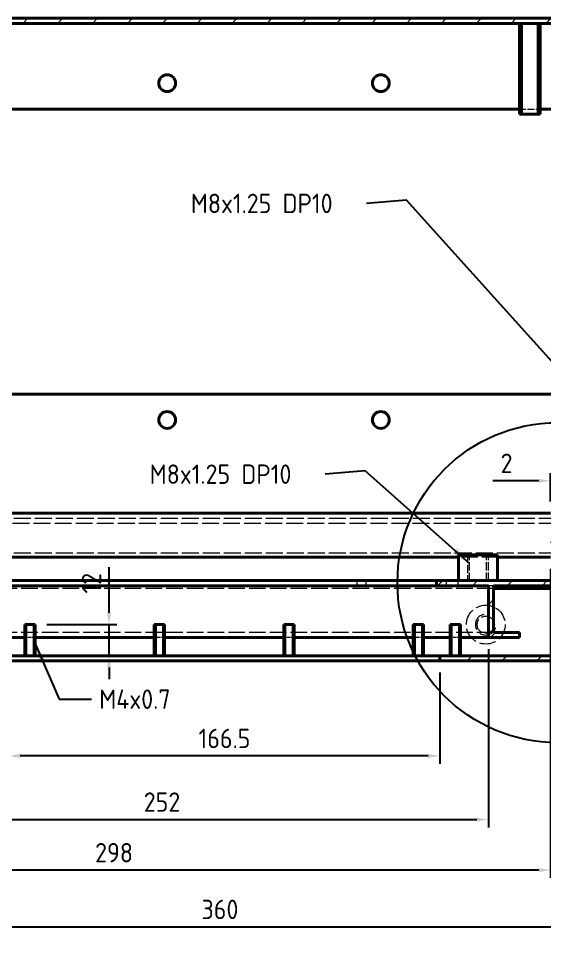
# Model space of a CAD drawing. Header units: millimetres. Extents: x 0 to 2523, y 0 to 1782.
# Drawn here: x 2107.4 to 2310.7, y 491.2 to 844.9 of the extents above; entities that cross this region are included whole.
import ezdxf

# ---------------------------------------------------------------- set-up
doc = ezdxf.new("R2010")
doc.units = ezdxf.units.MM
doc.header["$LTSCALE"] = 3
doc.linetypes.add('DASHED', pattern=[0.2067, 0.1654, -0.0413])
for name, color, linetype, lineweight in [('가려진 것(ISO)', 2, 'DASHED', 18), ('가시적인 것(ISO)', 3, 'Continuous', 40), ('가시적인 좁은 것(ISO)', 3, 'Continuous', 35), ('기호(ISO)', 5, 'Continuous', 25), ('상세 경계(JIS)', 7, 'Continuous', 25), ('치수(ISO)', 2, 'Continuous', 25), ('해치(ISO)', 7, 'Continuous', 18)]:
    doc.layers.add(name, color=color, linetype=linetype, lineweight=lineweight)
doc.styles.add('부품번호텍스트_PSTEK_POSCO', font='isocp.shx')
doc.styles.add('치수 텍스트_PSTEK_POSCO', font='isocp.shx')
doc.dimstyles.new('치수_PSTEK_POSCO', dxfattribs={"dimscale": 3, "dimtxt": 2.5, "dimasz": 1.5, "dimexe": 1, "dimexo": 1.5, "dimgap": 1, "dimtad": 1, "dimrnd": 1e-08, "dimdsep": 46, "dimtxsty": '치수 텍스트_PSTEK_POSCO', "dimcen": 0.09, "dimdle": 10, "dimclrd": 7, "dimclre": 7, "dimclrt": 2, "dimadec": 1, "dimazin": 2, "dimtfac": 1, "dimtmove": 0, "dimatfit": 3, "dimfxl": 0, "dimtolj": 1, "dimlwd": -1, "dimlwe": -1, "dimarcsym": 0})
doc.dimstyles.new('치수_PSTEK_POSCO$7', dxfattribs={"dimscale": 3, "dimtxt": 2.5, "dimasz": 2.5, "dimexe": 1, "dimexo": 1.5, "dimgap": 1, "dimtad": 1, "dimrnd": 1e-08, "dimdsep": 46, "dimtxsty": '치수 텍스트_PSTEK_POSCO', "dimcen": 0.09, "dimdle": 10, "dimclrd": 7, "dimclre": 7, "dimclrt": 2, "dimadec": 1, "dimazin": 2, "dimtfac": 1, "dimtmove": 0, "dimatfit": 3, "dimfxl": 0, "dimtolj": 1, "dimlwd": -1, "dimlwe": -1, "dimarcsym": 0})

# ---------------------------------------------------------------- blocks, each defined once
blk = doc.blocks.new('*D37')
at = {"layer": 'Defpoints', "color": 0, "transparency": 16777216}
for p in [(2312.91, 666.4), (2312.91, 653.88), (2314.91, 651.88)]:
    blk.add_point(p, dxfattribs=at)
at = {"layer": '치수(ISO)', "color": 7, "transparency": 16777216}
for p, q in [((2312.91, 658.38), (2312.91, 669.4)), ((2314.91, 656.38), (2314.91, 669.4)), ((2308.41, 666.4), (2290.64, 666.4)), ((2314.91, 666.4), (2312.91, 666.4)), ((2319.41, 666.4), (2323.91, 666.4))]:
    blk.add_line(p, q, dxfattribs=at)
for points in [[(2308.41, 667.15), (2308.41, 665.65), (2312.91, 666.4)], [(2319.41, 667.15), (2319.41, 665.65), (2314.91, 666.4)]]:
    blk.add_solid(points, dxfattribs=at)
at = {"layer": '치수(ISO)', "color": 2, "transparency": 16777216, "insert": (2293.64, 673.15), "char_height": 7.5, "attachment_point": 4, "style": '치수 텍스트_PSTEK_POSCO'}
blk.add_mtext('\\A1;2', dxfattribs=at)
blk = doc.blocks.new('*D96')
at = {"layer": 'Defpoints', "color": 0, "transparency": 16777216}
for p in [(2103.66, 596.88), (2270.16, 596.88), (2103.66, 560.22)]:
    blk.add_point(p, dxfattribs=at)
at = {"layer": '치수(ISO)', "color": 7, "transparency": 16777216}
for p, q in [((2103.66, 592.38), (2103.66, 557.22)), ((2270.16, 592.38), (2270.16, 557.22)), ((2265.66, 560.22), (2108.16, 560.22))]:
    blk.add_line(p, q, dxfattribs=at)
for points in [[(2108.16, 560.97), (2108.16, 559.47), (2103.66, 560.22)], [(2265.66, 560.97), (2265.66, 559.47), (2270.16, 560.22)]]:
    blk.add_solid(points, dxfattribs=at)
at = {"layer": '치수(ISO)', "color": 2, "transparency": 16777216, "insert": (2177, 566.97), "char_height": 7.5, "attachment_point": 4, "style": '치수 텍스트_PSTEK_POSCO'}
blk.add_mtext('\\A1;166.5', dxfattribs=at)
blk = doc.blocks.new('*D97')
at = {"layer": 'Defpoints', "color": 0, "transparency": 16777216}
for p in [(2036.91, 605.88), (2288.91, 605.88), (2288.91, 535.65)]:
    blk.add_point(p, dxfattribs=at)
at = {"layer": '치수(ISO)', "color": 7, "transparency": 16777216}
for p, q in [((2036.91, 601.38), (2036.91, 532.65)), ((2288.91, 601.38), (2288.91, 532.65)), ((2041.41, 535.65), (2284.41, 535.65))]:
    blk.add_line(p, q, dxfattribs=at)
for points in [[(2041.41, 536.4), (2041.41, 534.9), (2036.91, 535.65)], [(2284.41, 536.4), (2284.41, 534.9), (2288.91, 535.65)]]:
    blk.add_solid(points, dxfattribs=at)
at = {"layer": '치수(ISO)', "color": 2, "transparency": 16777216, "insert": (2155.84, 542.4), "char_height": 7.5, "attachment_point": 4, "style": '치수 텍스트_PSTEK_POSCO'}
blk.add_mtext('\\A1;252', dxfattribs=at)
blk = doc.blocks.new('*D98')
at = {"layer": 'Defpoints', "color": 0, "transparency": 16777216}
for p in [(2014.91, 638.48), (2312.91, 636.88), (2014.91, 516.13)]:
    blk.add_point(p, dxfattribs=at)
at = {"layer": '치수(ISO)', "color": 7, "transparency": 16777216}
for p, q in [((2014.91, 633.98), (2014.91, 513.13)), ((2312.91, 632.38), (2312.91, 513.13)), ((2308.41, 516.13), (2019.41, 516.13))]:
    blk.add_line(p, q, dxfattribs=at)
for points in [[(2019.41, 516.88), (2019.41, 515.38), (2014.91, 516.13)], [(2308.41, 516.88), (2308.41, 515.38), (2312.91, 516.13)]]:
    blk.add_solid(points, dxfattribs=at)
at = {"layer": '치수(ISO)', "color": 2, "transparency": 16777216, "insert": (2137.05, 522.88), "char_height": 7.5, "attachment_point": 4, "style": '치수 텍스트_PSTEK_POSCO'}
blk.add_mtext('\\A1;298', dxfattribs=at)
blk = doc.blocks.new('*D102')
at = {"layer": 'Defpoints', "color": 0, "transparency": 16777216}
for p in [(1984.91, 625.88), (2344.91, 625.88), (2344.91, 494.23)]:
    blk.add_point(p, dxfattribs=at)
at = {"layer": '치수(ISO)', "color": 7, "transparency": 16777216}
for p, q in [((1984.91, 621.38), (1984.91, 491.23)), ((2344.91, 621.38), (2344.91, 491.23)), ((1989.41, 494.23), (2340.41, 494.23))]:
    blk.add_line(p, q, dxfattribs=at)
for points in [[(1989.41, 494.98), (1989.41, 493.48), (1984.91, 494.23)], [(2340.41, 494.98), (2340.41, 493.48), (2344.91, 494.23)]]:
    blk.add_solid(points, dxfattribs=at)
at = {"layer": '치수(ISO)', "color": 2, "transparency": 16777216, "insert": (2178.15, 500.98), "char_height": 7.5, "attachment_point": 4, "style": '치수 텍스트_PSTEK_POSCO'}
blk.add_mtext('\\A1;360', dxfattribs=at)
blk = doc.blocks.new('*D103')
at = {"layer": 'Defpoints', "color": 0, "transparency": 16777216}
for p in [(2113.91, 610.88), (2142.43, 598.88), (2142.43, 598.88)]:
    blk.add_point(p, dxfattribs=at)
at = {"layer": '치수(ISO)', "color": 7, "transparency": 16777216}
for p, q in [((2142.43, 615.38), (2142.43, 633.08)), ((2118.41, 610.88), (2145.43, 610.88)), ((2142.43, 598.88), (2142.43, 610.88)), ((2142.43, 594.38), (2142.43, 589.88))]:
    blk.add_line(p, q, dxfattribs=at)
for points in [[(2141.68, 615.38), (2143.18, 615.38), (2142.43, 610.88)], [(2141.68, 594.38), (2143.18, 594.38), (2142.43, 598.88)]]:
    blk.add_solid(points, dxfattribs=at)
at = {"layer": '치수(ISO)', "color": 2, "transparency": 16777216, "insert": (2135.67, 622.88), "char_height": 7.5, "attachment_point": 4, "rotation": 90, "style": '치수 텍스트_PSTEK_POSCO'}
blk.add_mtext('\\A1;12', dxfattribs=at)
blk = doc.blocks.new('2dDetail1')
at = {"layer": '상세 경계(JIS)'}
blk.add_circle((771.85, 209.03), 20.58, dxfattribs=at)
at = {"layer": '상세 경계(JIS)', "insert": (792.25, 193.13), "char_height": 5, "attachment_point": 7, "style": '부품번호텍스트_PSTEK_POSCO'}
blk.add_mtext('C', dxfattribs=at)

msp = doc.modelspace()

# ---------------------------------------------------------------- hatches: boundary and pattern name
at = {"layer": '해치(ISO)'}
h = msp.add_hatch(dxfattribs=at)
h.set_pattern_fill('ANSI31', color=256, scale=76.2, style=0)
h.set_pattern_definition([(45, (0, 0), (-6.735192, 6.735192), [])])
h.paths.add_polyline_path([(2016.906, 653.8779), (1986.906, 653.8779), (1986.906, 842.8779), (2342.906, 842.8779), (2342.906, 653.8779), (2312.906, 653.8779), (2312.906, 636.8779), (2326.906, 636.8779), (2326.906, 638.4779), (2314.906, 638.4779), (2314.906, 651.8779), (2344.906, 651.8779), (2344.906, 844.8779), (1984.906, 844.8779), (1984.906, 651.8779), (2014.906, 651.8779), (2014.906, 638.4779), (2002.906, 638.4779), (2002.906, 636.8779), (2016.906, 636.8779)])
h.paths.add_polyline_path([(2007.906, 596.8779), (2054.5186, 596.8779), (2055.336, 596.8779), (2057.656, 596.8779), (2057.656, 597.6839), (2057.656, 598.8779), (2056.406, 598.8779), (2054.406, 598.8779), (2009.906, 598.8779), (2009.906, 622.8779), (2022.906, 622.8779), (2022.906, 624.8779), (2007.906, 624.8779)])
h.paths.add_polyline_path([(2081.656, 596.8779), (2083.976, 596.8779), (2084.7935, 596.8779), (2103.656, 596.8779), (2103.656, 598.8779), (2084.906, 598.8779), (2082.906, 598.8779), (2081.656, 598.8779), (2081.656, 597.6839)])
h.paths.add_polyline_path([(2315.906, 624.8779), (2315.906, 598.8779), (2270.156, 598.8779), (2270.156, 596.8779), (2317.906, 596.8779), (2317.906, 624.8779)])
h.paths.add_polyline_path([(2288.906, 625.8779), (2288.906, 605.8779), (2300.906, 605.8779), (2300.906, 607.8779), (2290.906, 607.8779), (2290.906, 625.8779), (2344.906, 625.8779), (2344.906, 649.8779), (2331.906, 649.8779), (2331.906, 647.8779), (2342.906, 647.8779), (2342.906, 627.8779), (2268.906, 627.8779), (2268.906, 625.8779)])
h.paths.add_polyline_path([(1997.906, 647.8779), (1997.906, 649.8779), (1984.906, 649.8779), (1984.906, 625.8779), (2034.906, 625.8779), (2034.906, 607.8779), (2024.906, 607.8779), (2024.906, 605.8779), (2036.906, 605.8779), (2036.906, 611.8779), (2036.906, 625.8779), (2038.906, 625.8779), (2048.906, 625.8779), (2104.906, 625.8779), (2104.906, 627.8779), (1986.906, 627.8779), (1986.906, 647.8779)])

# ---------------------------------------------------------------- linework, layer by layer
at = {"layer": '가려진 것(ISO)', "ltscale": 5.079091}
msp.add_line((2300.906, 809.8779), (2308.906, 809.8779), dxfattribs=at)
at = {"layer": '가려진 것(ISO)', "ltscale": 13.075485}
for p, q in [((2314.906, 651.8779), (2014.906, 651.8779)), ((2314.906, 638.4779), (2014.906, 638.4779))]:
    msp.add_line(p, q, dxfattribs=at)
at = {"layer": '가려진 것(ISO)', "ltscale": 13.107894}
msp.add_line((2314.906, 649.8779), (1997.906, 649.8779), dxfattribs=at)
at = {"layer": '가려진 것(ISO)', "ltscale": 12.094824}
msp.add_line((2292.406, 636.8779), (2277.406, 636.8779), dxfattribs=at)
at = {"layer": '가려진 것(ISO)', "ltscale": 6.348889}
for p, q in [((2280.906, 637.8779), (2280.906, 627.8779)), ((2281.5825, 627.8779), (2281.5825, 637.8779)), ((2288.2295, 627.8779), (2288.2295, 637.8779)), ((2288.906, 627.8779), (2288.906, 637.8779))]:
    msp.add_line(p, q, dxfattribs=at)
at = {"layer": '가려진 것(ISO)', "ltscale": 1.269698}
for p, q in [((2238.156, 627.8779), (2238.156, 625.8779)), ((2241.656, 627.8779), (2241.656, 625.8779)), ((2272.656, 627.8779), (2272.656, 625.8779)), ((2277.156, 627.8779), (2277.156, 625.8779)), ((2290.906, 625.8779), (2288.906, 625.8779))]:
    msp.add_line(p, q, dxfattribs=at)
at = {"layer": '가려진 것(ISO)', "ltscale": 12.901145}
for p, q in [((2290.906, 624.8779), (2034.906, 624.8779)), ((2290.906, 607.8779), (2082.906, 607.8779))]:
    msp.add_line(p, q, dxfattribs=at)
at = {"layer": '가려진 것(ISO)', "ltscale": 2.539495}
for p, q in [((2113.906, 605.8779), (2109.906, 605.8779)), ((2163.906, 605.8779), (2159.906, 605.8779)), ((2213.906, 605.8779), (2209.906, 605.8779)), ((2263.906, 605.8779), (2259.906, 605.8779)), ((2278.156, 605.8779), (2274.156, 605.8779))]:
    msp.add_line(p, q, dxfattribs=at)
at = {"layer": '가려진 것(ISO)', "ltscale": 12.665669}
msp.add_circle((2287.906, 610.8779), 7.5, dxfattribs=at)
at = {"layer": '가려진 것(ISO)', "ltscale": 11.225161}
msp.add_circle((2287.906, 610.8779), 3.3235, dxfattribs=at)
at = {"layer": '가려진 것(ISO)', "ltscale": 15.198803}
msp.add_arc((2287.906, 610.8779), 4, 100, 10, dxfattribs=at)
at = {"layer": '가시적인 것(ISO)'}
for p, q in [((2344.906, 844.8779), (1984.906, 844.8779)), ((1986.906, 842.8779), (2342.906, 842.8779)), ((2300.906, 842.8779), (2300.906, 807.8779)), ((2308.906, 842.8779), (2308.906, 807.8779)), ((2028.906, 809.8779), (2300.906, 809.8779)), ((2308.906, 809.8779), (2319.906, 809.8779)), ((2300.906, 807.8779), (2308.906, 807.8779)), ((2319.906, 699.8779), (2009.906, 699.8779)), ((2312.906, 653.8779), (2049.5248, 653.8779)), ((2277.406, 636.8779), (2054.656, 636.8779)), ((2292.406, 637.8779), (2277.406, 637.8779)), ((2277.406, 627.8779), (2277.406, 637.8779)), ((2292.406, 627.8779), (2292.406, 637.8779)), ((2312.906, 636.8779), (2292.406, 636.8779)), ((2104.906, 627.8779), (2268.906, 627.8779)), ((2342.906, 627.8779), (2268.906, 627.8779)), ((2268.906, 627.8779), (2268.906, 625.8779)), ((2268.906, 625.8779), (2104.906, 625.8779)), ((2268.906, 625.8779), (2288.906, 625.8779)), ((2288.906, 625.8779), (2288.906, 605.8779)), ((2290.906, 607.8779), (2290.906, 625.8779)), ((2290.906, 625.8779), (2344.906, 625.8779)), ((2315.906, 624.8779), (2290.906, 624.8779)), ((2113.906, 610.8779), (2109.906, 610.8779)), ((2109.906, 598.8779), (2109.906, 610.8779)), ((2113.906, 598.8779), (2113.906, 610.8779)), ((2163.906, 610.8779), (2159.906, 610.8779)), ((2159.906, 598.8779), (2159.906, 610.8779)), ((2163.906, 598.8779), (2163.906, 610.8779)), ((2213.906, 610.8779), (2209.906, 610.8779)), ((2209.906, 598.8779), (2209.906, 610.8779)), ((2213.906, 598.8779), (2213.906, 610.8779)), ((2263.906, 610.8779), (2259.906, 610.8779)), ((2259.906, 598.8779), (2259.906, 610.8779)), ((2263.906, 598.8779), (2263.906, 610.8779)), ((2278.156, 610.8779), (2274.156, 610.8779)), ((2274.156, 598.8779), (2274.156, 610.8779)), ((2278.156, 598.8779), (2278.156, 610.8779)), ((2109.906, 605.8779), (2099.656, 605.8779)), ((2159.906, 605.8779), (2113.906, 605.8779)), ((2209.906, 605.8779), (2163.906, 605.8779)), ((2259.906, 605.8779), (2213.906, 605.8779)), ((2274.156, 605.8779), (2263.906, 605.8779)), ((2288.906, 605.8779), (2278.156, 605.8779)), ((2288.906, 605.8779), (2300.906, 605.8779)), ((2300.906, 607.8779), (2290.906, 607.8779)), ((2300.906, 605.8779), (2300.906, 607.8779)), ((2103.656, 598.8779), (2270.156, 598.8779)), ((2315.906, 598.8779), (2270.156, 598.8779)), ((2270.156, 598.8779), (2270.156, 596.8779)), ((2270.156, 596.8779), (2103.656, 596.8779)), ((2270.156, 596.8779), (2317.906, 596.8779))]:
    msp.add_line(p, q, dxfattribs=at)
for centre in [(2164.906, 819.8779), (2247.406, 819.8779), (2164.906, 689.8779), (2247.406, 689.8779)]:
    msp.add_circle(centre, 3.25, dxfattribs=at)
at = {"layer": '가시적인 좁은 것(ISO)'}
for p, q in [((2301.65, 842.8779), (2301.65, 807.8779)), ((2308.162, 807.8779), (2308.162, 842.8779)), ((2110.324, 610.8779), (2110.324, 598.8779)), ((2113.488, 598.8779), (2113.488, 610.8779)), ((2160.324, 610.8779), (2160.324, 598.8779)), ((2163.488, 598.8779), (2163.488, 610.8779)), ((2210.324, 610.8779), (2210.324, 598.8779)), ((2213.488, 598.8779), (2213.488, 610.8779)), ((2260.324, 610.8779), (2260.324, 598.8779)), ((2263.488, 598.8779), (2263.488, 610.8779)), ((2274.574, 610.8779), (2274.574, 598.8779)), ((2277.738, 598.8779), (2277.738, 610.8779))]:
    msp.add_line(p, q, dxfattribs=at)

# ---------------------------------------------------------------- block references
at = {"layer": '상세 경계(JIS)', "xscale": 3, "yscale": 3, "zscale": 3}
msp.add_blockref('2dDetail1', (0, 0), dxfattribs=at)

# ---------------------------------------------------------------- texts
at = {"layer": '기호(ISO)', "color": 2, "char_height": 7.5, "width": 64.825388, "attachment_point": 4, "line_spacing_factor": 0.4375, "style": '치수 텍스트_PSTEK_POSCO'}
for insert in [(2174.0277, 773.4406), (2158.1175, 668.9525)]:
    msp.add_mtext('{M8x1.25 DP10}', dxfattribs=dict(at, insert=insert))
at = {"layer": '기호(ISO)', "color": 2, "insert": (2138.6409, 582.1148), "char_height": 7.5, "width": 34.516358, "attachment_point": 4, "style": '치수 텍스트_PSTEK_POSCO'}
msp.add_mtext('{M4x0.7}', dxfattribs=at)

# ---------------------------------------------------------------- dimensions: what is measured, and where the dimension line sits
at = {"layer": '치수(ISO)', "color": 7}
dim = msp.add_linear_dim(base=(2312.906, 666.4006), p1=(2314.906, 651.8779), p2=(2312.906, 653.8779), dimstyle='치수_PSTEK_POSCO', override={"dimdec": 2, "dimtp": 0, "dimtm": 0, "dimtdec": 2, "dimtofl": 1, "dimatfit": 1}, dxfattribs=at)
dim.commit()
dim.dimension.update_dxf_attribs({"geometry": '*D37', "text_midpoint": (2295.4612, 666.4006), "dimtype": 160})
for base, p1, p2, angle, override, picture, middle in [((2014.906, 516.1255), (2312.906, 636.8779), (2014.906, 638.4779), 180, {"dimdec": 2, "dimtp": 0, "dimtm": 0, "dimtdec": 2, "dimtofl": 0, "dimatfit": 1}, '*D98', (2143.906, 516.1255)), ((2142.4257, 598.8779), (2113.906, 610.8779), (2142.4333, 598.8779), 270, {"dimdec": 2, "dimse2": 1, "dimtp": 0, "dimtm": 0, "dimtdec": 2, "dimtofl": 1, "dimatfit": 1}, '*D103', (2142.4257, 626.4782)), ((2344.906, 494.2344), (1984.906, 625.8779), (2344.906, 625.8779), 180, {"dimdec": 2, "dimtp": 0, "dimtm": 0, "dimtdec": 2, "dimtofl": 0, "dimatfit": 1}, '*D102', (2184.906, 494.2344)), ((2288.906, 535.6502), (2036.906, 605.8779), (2288.906, 605.8779), 180, {"dimdec": 2, "dimtp": 0, "dimtm": 0, "dimtdec": 2, "dimtofl": 0, "dimatfit": 1}, '*D97', (2162.906, 535.6502)), ((2103.656, 560.2214), (2270.156, 596.8779), (2103.656, 596.8779), 180, {"dimdec": 2, "dimtp": 0, "dimtm": 0, "dimtdec": 2, "dimtofl": 0, "dimatfit": 1}, '*D96', (2186.906, 560.2214))]:
    dim = msp.add_linear_dim(base=base, p1=p1, p2=p2, angle=angle, dimstyle='치수_PSTEK_POSCO', override=override, dxfattribs=at)
    dim.commit()
    dim.dimension.update_dxf_attribs({"geometry": picture, "text_midpoint": middle, "dimtype": 160})

# ---------------------------------------------------------------- leaders
at = {"layer": '기호(ISO)', "color": 7, "annotation_type": 0, "has_hookline": 1}
for points, hookline_direction, text_width in [([(2335.166, 688.2014), (2257.2714, 774.6996), (2241.853, 773.4406)], 1, 55.5059), ([(2281.5825, 634.4214), (2241.3613, 670.2115), (2225.9429, 668.9525)], 1, 55.5059), ([(2113.906, 603.4284), (2123.2235, 582.1148), (2135.6409, 582.1148)], 0, 28.5)]:
    msp.add_leader(points, dimstyle='치수_PSTEK_POSCO$7', override={"dimtad": 0}, dxfattribs=dict(at, hookline_direction=hookline_direction, text_width=text_width))

doc.saveas('drawing.dxf')
